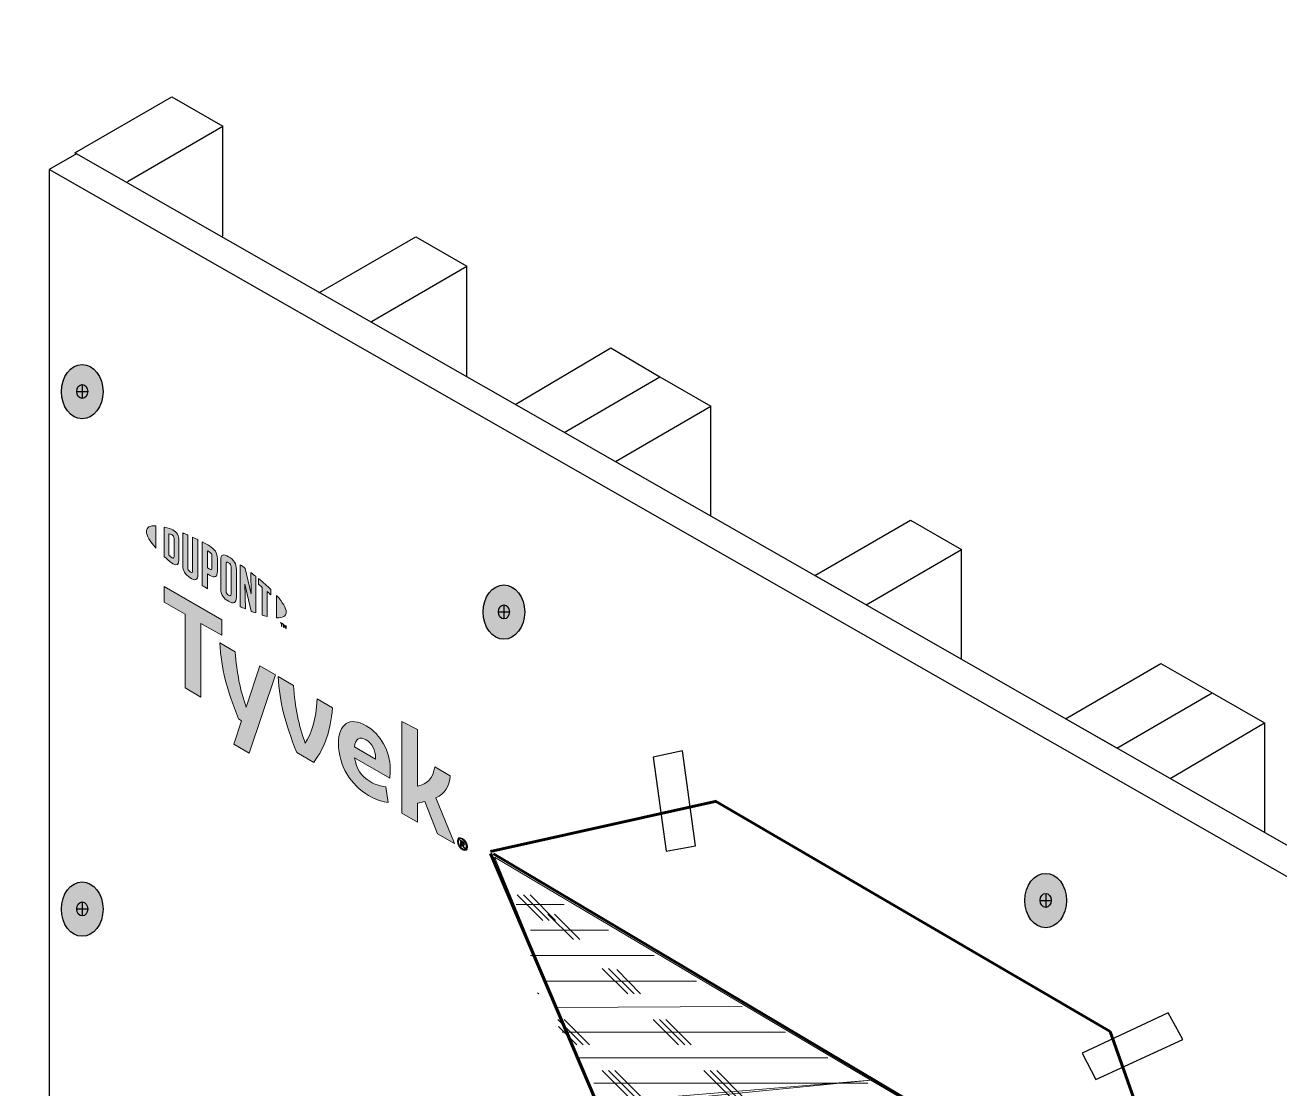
# Model space of a CAD drawing. Header units: inches. Extents: x -20.7 to 76.3, y -55.2 to 19.1.
# Drawn here: x 2.543 to 5.611, y 9.582 to 12.182 of the extents above; entities that cross this region are included whole.
import ezdxf

# ---------------------------------------------------------------- set-up
doc = ezdxf.new("R2010")
doc.units = ezdxf.units.IN
doc.header["$MEASUREMENT"] = 0
for name, color, linetype, lineweight in [('.ATI-HATCH', 7, 'Continuous', 0), ('G-ANNO-TTLB', 7, 'Continuous', 0), ('LOGOS', 7, 'Continuous', 0), ('TYVEK', 7, 'Continuous', 0)]:
    doc.layers.add(name, color=color, linetype=linetype, lineweight=lineweight)

# ---------------------------------------------------------------- blocks, each defined once
blk = doc.blocks.new('Block_605')
at = {"layer": 'LOGOS', "true_color": 0x848484, "transparency": 33554687}
h = blk.add_hatch(color=252, dxfattribs=at)
h.dxf.hatch_style = 2
edge = h.paths.add_edge_path()
edge.add_spline(control_points=[(2.8396, 10.9442), (2.8396, 10.9342), (2.8481, 10.9199), (2.8629, 10.9033), (2.8629, 10.9033), (2.8629, 10.958), (2.8629, 10.958), (2.8481, 10.9586), (2.8396, 10.9541), (2.8396, 10.9442)], knot_values=[0, 0, 0, 0, 1, 1, 1, 2, 2, 2, 3, 3, 3, 3], degree=3, periodic=0)
h = blk.add_hatch(color=252, dxfattribs=at)
h.dxf.hatch_style = 2
edge = h.paths.add_edge_path()
edge.add_spline(control_points=[(2.9074, 10.8827), (2.9074, 10.8785), (2.9052, 10.8783), (2.9026, 10.8799), (2.9005, 10.881), (2.8974, 10.8837), (2.8948, 10.886), (2.8948, 10.886), (2.8948, 10.9384), (2.8948, 10.9384), (2.8974, 10.9377), (2.9005, 10.9367), (2.9026, 10.9355), (2.9052, 10.934), (2.9074, 10.9313), (2.9074, 10.9271), (2.9074, 10.9271), (2.9074, 10.8827), (2.9074, 10.8827)], knot_values=[0, 0, 0, 0, 1, 1, 1, 2, 2, 2, 3, 3, 3, 4, 4, 4, 5, 5, 5, 6, 6, 6, 6], degree=3, periodic=0)
edge = h.paths.add_edge_path()
edge.add_spline(control_points=[(2.9043, 10.9482), (2.9002, 10.9506), (2.8942, 10.9526), (2.8834, 10.955), (2.8834, 10.955), (2.8834, 10.8825), (2.8834, 10.8825), (2.8929, 10.8737), (2.9002, 10.8676), (2.9043, 10.8652), (2.9138, 10.8597), (2.9192, 10.8633), (2.9192, 10.874), (2.9192, 10.874), (2.9192, 10.9222), (2.9192, 10.9222), (2.9192, 10.9329), (2.9138, 10.9427), (2.9043, 10.9482)], knot_values=[0, 0, 0, 0, 1, 1, 1, 2, 2, 2, 3, 3, 3, 4, 4, 4, 5, 5, 5, 6, 6, 6, 6], degree=3, periodic=0)
h = blk.add_hatch(color=252, dxfattribs=at)
h.dxf.hatch_style = 2
edge = h.paths.add_edge_path()
edge.add_spline(control_points=[(2.9525, 10.8482), (2.9525, 10.844), (2.9512, 10.842), (2.9466, 10.8453), (2.9421, 10.8485), (2.9409, 10.8514), (2.9409, 10.8564), (2.9409, 10.8564), (2.9409, 10.9353), (2.9409, 10.9353), (2.9379, 10.9367), (2.9313, 10.9395), (2.9284, 10.9407), (2.9284, 10.9407), (2.9284, 10.8608), (2.9284, 10.8608), (2.9284, 10.848), (2.9338, 10.8399), (2.9466, 10.8309), (2.9583, 10.8226), (2.9655, 10.8252), (2.9655, 10.8394), (2.9655, 10.8394), (2.9655, 10.9238), (2.9655, 10.9238), (2.963, 10.925), (2.955, 10.9289), (2.9525, 10.9301), (2.9525, 10.9301), (2.9525, 10.8482), (2.9525, 10.8482)], knot_values=[0, 0, 0, 0, 1, 1, 1, 2, 2, 2, 3, 3, 3, 4, 4, 4, 5, 5, 5, 6, 6, 6, 7, 7, 7, 8, 8, 8, 9, 9, 9, 10, 10, 10, 10], degree=3, periodic=0)
h = blk.add_hatch(color=252, dxfattribs=at)
h.dxf.hatch_style = 2
edge = h.paths.add_edge_path()
edge.add_spline(control_points=[(2.9999, 10.8554), (2.9999, 10.8509), (2.9985, 10.8494), (2.9933, 10.8524), (2.9933, 10.8524), (2.9887, 10.855), (2.9887, 10.855), (2.9887, 10.855), (2.9887, 10.897), (2.9887, 10.897), (2.9907, 10.8959), (2.9918, 10.8953), (2.993, 10.8946), (2.9988, 10.8913), (2.9999, 10.8881), (2.9999, 10.8835), (2.9999, 10.8835), (2.9999, 10.8554), (2.9999, 10.8554)], knot_values=[0, 0, 0, 0, 1, 1, 1, 2, 2, 2, 3, 3, 3, 4, 4, 4, 5, 5, 5, 6, 6, 6, 6], degree=3, periodic=0)
edge = h.paths.add_edge_path()
edge.add_spline(control_points=[(2.9938, 10.909), (2.9915, 10.9103), (2.9833, 10.9148), (2.9757, 10.9186), (2.9757, 10.9186), (2.9757, 10.8123), (2.9757, 10.8123), (2.9782, 10.8107), (2.985, 10.8064), (2.9887, 10.8041), (2.9887, 10.8041), (2.9887, 10.8402), (2.9887, 10.8402), (2.9887, 10.8402), (2.9938, 10.8373), (2.9938, 10.8373), (3.0074, 10.8295), (3.0131, 10.8332), (3.0131, 10.8467), (3.0131, 10.8467), (3.0131, 10.878), (3.0131, 10.878), (3.0131, 10.8913), (3.0067, 10.9015), (2.9938, 10.909)], knot_values=[0, 0, 0, 0, 1, 1, 1, 2, 2, 2, 3, 3, 3, 4, 4, 4, 5, 5, 5, 6, 6, 6, 7, 7, 7, 8, 8, 8, 8], degree=3, periodic=0)
h = blk.add_hatch(color=252, dxfattribs=at)
h.dxf.hatch_style = 2
edge = h.paths.add_edge_path()
edge.add_spline(control_points=[(3.0465, 10.7914), (3.0465, 10.7872), (3.0453, 10.7858), (3.0406, 10.7883), (3.0359, 10.7909), (3.0346, 10.7939), (3.0346, 10.7983), (3.0346, 10.7983), (3.0346, 10.8646), (3.0346, 10.8646), (3.0346, 10.8689), (3.0359, 10.8706), (3.0406, 10.8677), (3.0453, 10.8649), (3.0465, 10.8619), (3.0465, 10.8577), (3.0465, 10.8577), (3.0465, 10.7914), (3.0465, 10.7914)], knot_values=[0, 0, 0, 0, 1, 1, 1, 2, 2, 2, 3, 3, 3, 4, 4, 4, 5, 5, 5, 6, 6, 6, 6], degree=3, periodic=0)
edge = h.paths.add_edge_path()
edge.add_spline(control_points=[(3.0406, 10.8825), (3.0286, 10.8902), (3.0214, 10.8882), (3.0214, 10.8742), (3.0214, 10.8742), (3.0214, 10.8047), (3.0214, 10.8047), (3.0214, 10.7899), (3.0279, 10.7801), (3.0406, 10.7734), (3.0531, 10.7668), (3.0596, 10.7685), (3.0596, 10.7842), (3.0596, 10.7842), (3.0596, 10.8505), (3.0596, 10.8505), (3.0596, 10.8655), (3.0538, 10.8743), (3.0406, 10.8825)], knot_values=[0, 0, 0, 0, 1, 1, 1, 2, 2, 2, 3, 3, 3, 4, 4, 4, 5, 5, 5, 6, 6, 6, 6], degree=3, periodic=0)
h = blk.add_hatch(color=252, dxfattribs=at)
h.dxf.hatch_style = 2
edge = h.paths.add_edge_path()
edge.add_spline(control_points=[(3.0958, 10.7915), (3.0958, 10.7915), (3.0813, 10.8539), (3.0813, 10.8539), (3.0774, 10.8567), (3.0727, 10.8601), (3.069, 10.8626), (3.069, 10.8626), (3.069, 10.7606), (3.069, 10.7606), (3.0716, 10.7594), (3.0781, 10.7564), (3.0815, 10.755), (3.0815, 10.755), (3.0805, 10.8157), (3.0805, 10.8157), (3.0805, 10.8157), (3.0958, 10.7491), (3.0958, 10.7491), (3.0991, 10.7478), (3.1038, 10.746), (3.1069, 10.7449), (3.1069, 10.7449), (3.1069, 10.8345), (3.1069, 10.8345), (3.1037, 10.8371), (3.0978, 10.8417), (3.0949, 10.8439), (3.0949, 10.8439), (3.0958, 10.7915), (3.0958, 10.7915)], knot_values=[0, 0, 0, 0, 1, 1, 1, 2, 2, 2, 3, 3, 3, 4, 4, 4, 5, 5, 5, 6, 6, 6, 7, 7, 7, 8, 8, 8, 9, 9, 9, 10, 10, 10, 10], degree=3, periodic=0)
h = blk.add_hatch(color=252, dxfattribs=at)
h.dxf.hatch_style = 2
edge = h.paths.add_edge_path()
edge.add_spline(control_points=[(3.1134, 10.8151), (3.1166, 10.8126), (3.1198, 10.81), (3.1229, 10.8075), (3.1229, 10.8075), (3.1229, 10.7396), (3.1229, 10.7396), (3.1257, 10.7388), (3.131, 10.7373), (3.1345, 10.7365), (3.1345, 10.7365), (3.1345, 10.7975), (3.1345, 10.7975), (3.1379, 10.7946), (3.1411, 10.7917), (3.144, 10.7891), (3.144, 10.7891), (3.144, 10.8022), (3.144, 10.8022), (3.1348, 10.8112), (3.1249, 10.8199), (3.1134, 10.8293), (3.1134, 10.8293), (3.1134, 10.8151), (3.1134, 10.8151)], knot_values=[0, 0, 0, 0, 1, 1, 1, 2, 2, 2, 3, 3, 3, 4, 4, 4, 5, 5, 5, 6, 6, 6, 7, 7, 7, 8, 8, 8, 8], degree=3, periodic=0)
h = blk.add_hatch(color=252, dxfattribs=at)
h.dxf.hatch_style = 2
edge = h.paths.add_edge_path()
edge.add_spline(control_points=[(3.1814, 10.7469), (3.1814, 10.7368), (3.1728, 10.7324), (3.158, 10.7329), (3.158, 10.7329), (3.158, 10.7876), (3.158, 10.7876), (3.1728, 10.7711), (3.1814, 10.7568), (3.1814, 10.7469)], knot_values=[0, 0, 0, 0, 1, 1, 1, 2, 2, 2, 3, 3, 3, 3], degree=3, periodic=0)
h = blk.add_hatch(color=252, dxfattribs=at)
h.dxf.hatch_style = 2
edge = h.paths.add_edge_path()
edge.add_spline(control_points=[(3.1744, 10.7179), (3.1744, 10.7179), (3.1758, 10.7171), (3.1758, 10.7171), (3.1758, 10.7171), (3.1779, 10.7122), (3.1779, 10.7122), (3.1779, 10.7122), (3.18, 10.7147), (3.18, 10.7147), (3.18, 10.7147), (3.1814, 10.7139), (3.1814, 10.7139), (3.1814, 10.7139), (3.1814, 10.706), (3.1814, 10.706), (3.1814, 10.706), (3.1801, 10.7068), (3.1801, 10.7068), (3.1801, 10.7068), (3.1801, 10.7124), (3.1801, 10.7124), (3.1801, 10.7124), (3.178, 10.7098), (3.178, 10.7098), (3.178, 10.7098), (3.1778, 10.7099), (3.1778, 10.7099), (3.1778, 10.7099), (3.1757, 10.7149), (3.1757, 10.7149), (3.1757, 10.7149), (3.1757, 10.7093), (3.1757, 10.7093), (3.1757, 10.7093), (3.1744, 10.71), (3.1744, 10.71), (3.1744, 10.71), (3.1744, 10.7179), (3.1744, 10.7179)], knot_values=[0, 0, 0, 0, 1, 1, 1, 2, 2, 2, 3, 3, 3, 4, 4, 4, 5, 5, 5, 6, 6, 6, 7, 7, 7, 8, 8, 8, 9, 9, 9, 10, 10, 10, 11, 11, 11, 12, 12, 12, 13, 13, 13, 13], degree=3, periodic=0)
edge = h.paths.add_edge_path()
edge.add_spline(control_points=[(3.1695, 10.7194), (3.1695, 10.7194), (3.1674, 10.7206), (3.1674, 10.7206), (3.1674, 10.7206), (3.1674, 10.722), (3.1674, 10.722), (3.1674, 10.722), (3.1729, 10.7188), (3.1729, 10.7188), (3.1729, 10.7188), (3.1729, 10.7174), (3.1729, 10.7174), (3.1729, 10.7174), (3.1708, 10.7186), (3.1708, 10.7186), (3.1708, 10.7186), (3.1708, 10.7121), (3.1708, 10.7121), (3.1708, 10.7121), (3.1695, 10.7129), (3.1695, 10.7129), (3.1695, 10.7129), (3.1695, 10.7194), (3.1695, 10.7194)], knot_values=[0, 0, 0, 0, 1, 1, 1, 2, 2, 2, 3, 3, 3, 4, 4, 4, 5, 5, 5, 6, 6, 6, 7, 7, 7, 8, 8, 8, 8], degree=3, periodic=0)
at = {"layer": 'LOGOS'}
for points, knots in [([(2.8396, 10.9442), (2.8396, 10.9342), (2.8481, 10.9199), (2.8629, 10.9033), (2.8629, 10.9033), (2.8629, 10.958), (2.8629, 10.958), (2.8481, 10.9586), (2.8396, 10.9541), (2.8396, 10.9442)], [0, 0, 0, 0, 1, 1, 1, 2, 2, 2, 3, 3, 3, 3]), ([(2.9043, 10.9482), (2.9002, 10.9506), (2.8942, 10.9526), (2.8834, 10.955), (2.8834, 10.955), (2.8834, 10.8825), (2.8834, 10.8825), (2.8929, 10.8737), (2.9002, 10.8676), (2.9043, 10.8652), (2.9138, 10.8597), (2.9192, 10.8633), (2.9192, 10.874), (2.9192, 10.874), (2.9192, 10.9222), (2.9192, 10.9222), (2.9192, 10.9329), (2.9138, 10.9427), (2.9043, 10.9482)], [0, 0, 0, 0, 1, 1, 1, 2, 2, 2, 3, 3, 3, 4, 4, 4, 5, 5, 5, 6, 6, 6, 6]), ([(2.9074, 10.8827), (2.9074, 10.8785), (2.9052, 10.8783), (2.9026, 10.8799), (2.9005, 10.881), (2.8974, 10.8837), (2.8948, 10.886), (2.8948, 10.886), (2.8948, 10.9384), (2.8948, 10.9384), (2.8974, 10.9377), (2.9005, 10.9367), (2.9026, 10.9355), (2.9052, 10.934), (2.9074, 10.9313), (2.9074, 10.9271), (2.9074, 10.9271), (2.9074, 10.8827), (2.9074, 10.8827)], [0, 0, 0, 0, 1, 1, 1, 2, 2, 2, 3, 3, 3, 4, 4, 4, 5, 5, 5, 6, 6, 6, 6]), ([(2.9525, 10.8482), (2.9525, 10.844), (2.9512, 10.842), (2.9466, 10.8453), (2.9421, 10.8485), (2.9409, 10.8514), (2.9409, 10.8564), (2.9409, 10.8564), (2.9409, 10.9353), (2.9409, 10.9353), (2.9379, 10.9367), (2.9313, 10.9395), (2.9284, 10.9407), (2.9284, 10.9407), (2.9284, 10.8608), (2.9284, 10.8608), (2.9284, 10.848), (2.9338, 10.8399), (2.9466, 10.8309), (2.9583, 10.8226), (2.9655, 10.8252), (2.9655, 10.8394), (2.9655, 10.8394), (2.9655, 10.9238), (2.9655, 10.9238), (2.963, 10.925), (2.955, 10.9289), (2.9525, 10.9301), (2.9525, 10.9301), (2.9525, 10.8482), (2.9525, 10.8482)], [0, 0, 0, 0, 1, 1, 1, 2, 2, 2, 3, 3, 3, 4, 4, 4, 5, 5, 5, 6, 6, 6, 7, 7, 7, 8, 8, 8, 9, 9, 9, 10, 10, 10, 10]), ([(2.9938, 10.909), (2.9915, 10.9103), (2.9833, 10.9148), (2.9757, 10.9186), (2.9757, 10.9186), (2.9757, 10.8123), (2.9757, 10.8123), (2.9782, 10.8107), (2.985, 10.8064), (2.9887, 10.8041), (2.9887, 10.8041), (2.9887, 10.8402), (2.9887, 10.8402), (2.9887, 10.8402), (2.9938, 10.8373), (2.9938, 10.8373), (3.0074, 10.8295), (3.0131, 10.8332), (3.0131, 10.8467), (3.0131, 10.8467), (3.0131, 10.878), (3.0131, 10.878), (3.0131, 10.8913), (3.0067, 10.9015), (2.9938, 10.909)], [0, 0, 0, 0, 1, 1, 1, 2, 2, 2, 3, 3, 3, 4, 4, 4, 5, 5, 5, 6, 6, 6, 7, 7, 7, 8, 8, 8, 8]), ([(2.9999, 10.8554), (2.9999, 10.8509), (2.9985, 10.8494), (2.9933, 10.8524), (2.9933, 10.8524), (2.9887, 10.855), (2.9887, 10.855), (2.9887, 10.855), (2.9887, 10.897), (2.9887, 10.897), (2.9907, 10.8959), (2.9918, 10.8953), (2.993, 10.8946), (2.9988, 10.8913), (2.9999, 10.8881), (2.9999, 10.8835), (2.9999, 10.8835), (2.9999, 10.8554), (2.9999, 10.8554)], [0, 0, 0, 0, 1, 1, 1, 2, 2, 2, 3, 3, 3, 4, 4, 4, 5, 5, 5, 6, 6, 6, 6]), ([(3.0406, 10.8825), (3.0286, 10.8902), (3.0214, 10.8882), (3.0214, 10.8742), (3.0214, 10.8742), (3.0214, 10.8047), (3.0214, 10.8047), (3.0214, 10.7899), (3.0279, 10.7801), (3.0406, 10.7734), (3.0531, 10.7668), (3.0596, 10.7685), (3.0596, 10.7842), (3.0596, 10.7842), (3.0596, 10.8505), (3.0596, 10.8505), (3.0596, 10.8655), (3.0538, 10.8743), (3.0406, 10.8825)], [0, 0, 0, 0, 1, 1, 1, 2, 2, 2, 3, 3, 3, 4, 4, 4, 5, 5, 5, 6, 6, 6, 6]), ([(3.0465, 10.7914), (3.0465, 10.7872), (3.0453, 10.7858), (3.0406, 10.7883), (3.0359, 10.7909), (3.0346, 10.7939), (3.0346, 10.7983), (3.0346, 10.7983), (3.0346, 10.8646), (3.0346, 10.8646), (3.0346, 10.8689), (3.0359, 10.8706), (3.0406, 10.8677), (3.0453, 10.8649), (3.0465, 10.8619), (3.0465, 10.8577), (3.0465, 10.8577), (3.0465, 10.7914), (3.0465, 10.7914)], [0, 0, 0, 0, 1, 1, 1, 2, 2, 2, 3, 3, 3, 4, 4, 4, 5, 5, 5, 6, 6, 6, 6]), ([(3.0958, 10.7915), (3.0958, 10.7915), (3.0813, 10.8539), (3.0813, 10.8539), (3.0774, 10.8567), (3.0727, 10.8601), (3.069, 10.8626), (3.069, 10.8626), (3.069, 10.7606), (3.069, 10.7606), (3.0716, 10.7594), (3.0781, 10.7564), (3.0815, 10.755), (3.0815, 10.755), (3.0805, 10.8157), (3.0805, 10.8157), (3.0805, 10.8157), (3.0958, 10.7491), (3.0958, 10.7491), (3.0991, 10.7478), (3.1038, 10.746), (3.1069, 10.7449), (3.1069, 10.7449), (3.1069, 10.8345), (3.1069, 10.8345), (3.1037, 10.8371), (3.0978, 10.8417), (3.0949, 10.8439), (3.0949, 10.8439), (3.0958, 10.7915), (3.0958, 10.7915)], [0, 0, 0, 0, 1, 1, 1, 2, 2, 2, 3, 3, 3, 4, 4, 4, 5, 5, 5, 6, 6, 6, 7, 7, 7, 8, 8, 8, 9, 9, 9, 10, 10, 10, 10]), ([(3.1134, 10.8151), (3.1166, 10.8126), (3.1198, 10.81), (3.1229, 10.8075), (3.1229, 10.8075), (3.1229, 10.7396), (3.1229, 10.7396), (3.1257, 10.7388), (3.131, 10.7373), (3.1345, 10.7365), (3.1345, 10.7365), (3.1345, 10.7975), (3.1345, 10.7975), (3.1379, 10.7946), (3.1411, 10.7917), (3.144, 10.7891), (3.144, 10.7891), (3.144, 10.8022), (3.144, 10.8022), (3.1348, 10.8112), (3.1249, 10.8199), (3.1134, 10.8293), (3.1134, 10.8293), (3.1134, 10.8151), (3.1134, 10.8151)], [0, 0, 0, 0, 1, 1, 1, 2, 2, 2, 3, 3, 3, 4, 4, 4, 5, 5, 5, 6, 6, 6, 7, 7, 7, 8, 8, 8, 8]), ([(3.1814, 10.7469), (3.1814, 10.7368), (3.1728, 10.7324), (3.158, 10.7329), (3.158, 10.7329), (3.158, 10.7876), (3.158, 10.7876), (3.1728, 10.7711), (3.1814, 10.7568), (3.1814, 10.7469)], [0, 0, 0, 0, 1, 1, 1, 2, 2, 2, 3, 3, 3, 3]), ([(3.1695, 10.7194), (3.1695, 10.7194), (3.1674, 10.7206), (3.1674, 10.7206), (3.1674, 10.7206), (3.1674, 10.722), (3.1674, 10.722), (3.1674, 10.722), (3.1729, 10.7188), (3.1729, 10.7188), (3.1729, 10.7188), (3.1729, 10.7174), (3.1729, 10.7174), (3.1729, 10.7174), (3.1708, 10.7186), (3.1708, 10.7186), (3.1708, 10.7186), (3.1708, 10.7121), (3.1708, 10.7121), (3.1708, 10.7121), (3.1695, 10.7129), (3.1695, 10.7129), (3.1695, 10.7129), (3.1695, 10.7194), (3.1695, 10.7194)], [0, 0, 0, 0, 1, 1, 1, 2, 2, 2, 3, 3, 3, 4, 4, 4, 5, 5, 5, 6, 6, 6, 7, 7, 7, 8, 8, 8, 8]), ([(3.1744, 10.7179), (3.1744, 10.7179), (3.1758, 10.7171), (3.1758, 10.7171), (3.1758, 10.7171), (3.1779, 10.7122), (3.1779, 10.7122), (3.1779, 10.7122), (3.18, 10.7147), (3.18, 10.7147), (3.18, 10.7147), (3.1814, 10.7139), (3.1814, 10.7139), (3.1814, 10.7139), (3.1814, 10.706), (3.1814, 10.706), (3.1814, 10.706), (3.1801, 10.7068), (3.1801, 10.7068), (3.1801, 10.7068), (3.1801, 10.7124), (3.1801, 10.7124), (3.1801, 10.7124), (3.178, 10.7098), (3.178, 10.7098), (3.178, 10.7098), (3.1778, 10.7099), (3.1778, 10.7099), (3.1778, 10.7099), (3.1757, 10.7149), (3.1757, 10.7149), (3.1757, 10.7149), (3.1757, 10.7093), (3.1757, 10.7093), (3.1757, 10.7093), (3.1744, 10.71), (3.1744, 10.71), (3.1744, 10.71), (3.1744, 10.7179), (3.1744, 10.7179)], [0, 0, 0, 0, 1, 1, 1, 2, 2, 2, 3, 3, 3, 4, 4, 4, 5, 5, 5, 6, 6, 6, 7, 7, 7, 8, 8, 8, 9, 9, 9, 10, 10, 10, 11, 11, 11, 12, 12, 12, 13, 13, 13, 13])]:
    blk.add_open_spline(points, degree=3, knots=knots, dxfattribs=at)
blk = doc.blocks.new('Block_609')
at = {"layer": 'LOGOS', "true_color": 0x848484, "transparency": 33554687}
h = blk.add_hatch(color=252, dxfattribs=at)
h.dxf.hatch_style = 2
h.paths.add_polyline_path([(3.0237, 10.7284), (2.8834, 10.8094), (2.8834, 10.7713), (2.9341, 10.7421), (2.9341, 10.5616), (2.973, 10.5391), (2.973, 10.7196), (3.0237, 10.6903)])
h = blk.add_hatch(color=252, dxfattribs=at)
h.dxf.hatch_style = 2
edge = h.paths.add_edge_path()
edge.add_spline(control_points=[(3.2569, 10.5348), (3.2545, 10.4828), (3.2441, 10.4526), (3.228, 10.4265), (3.2125, 10.4708), (3.2024, 10.5128), (3.1994, 10.568), (3.1994, 10.568), (3.1616, 10.5898), (3.1616, 10.5898), (3.1656, 10.5247), (3.1779, 10.4773), (3.2073, 10.4038), (3.2073, 10.4038), (3.249, 10.3798), (3.249, 10.3798), (3.2773, 10.4199), (3.289, 10.4535), (3.2945, 10.5131), (3.2945, 10.5131), (3.2569, 10.5348), (3.2569, 10.5348)], knot_values=[0, 0, 0, 0, 1, 1, 1, 2, 2, 2, 3, 3, 3, 4, 4, 4, 5, 5, 5, 6, 6, 6, 7, 7, 7, 7], degree=3, periodic=0)
h = blk.add_hatch(color=252, dxfattribs=at)
h.dxf.hatch_style = 2
edge = h.paths.add_edge_path()
edge.add_spline(control_points=[(3.3481, 10.4175), (3.3481, 10.4175), (3.3999, 10.3876), (3.3999, 10.3876), (3.3999, 10.3876), (3.3999, 10.3913), (3.3999, 10.3913), (3.3999, 10.4088), (3.3917, 10.4263), (3.3768, 10.435), (3.361, 10.4441), (3.3506, 10.4373), (3.3481, 10.4175)], knot_values=[0, 0, 0, 0, 1, 1, 1, 2, 2, 2, 3, 3, 3, 4, 4, 4, 4], degree=3, periodic=0)
edge = h.paths.add_edge_path()
edge.add_spline(control_points=[(3.4307, 10.2817), (3.4187, 10.2824), (3.401, 10.2883), (3.383, 10.2987), (3.3392, 10.324), (3.3092, 10.3731), (3.3092, 10.425), (3.3092, 10.4746), (3.3367, 10.4925), (3.3768, 10.4693), (3.4124, 10.4487), (3.4359, 10.4062), (3.4359, 10.3643), (3.4359, 10.355), (3.4353, 10.3471), (3.4348, 10.3412), (3.4348, 10.3412), (3.3487, 10.3909), (3.3487, 10.3909), (3.3522, 10.3639), (3.365, 10.3453), (3.3868, 10.3327), (3.4002, 10.325), (3.413, 10.321), (3.4247, 10.3199), (3.4247, 10.3199), (3.4307, 10.2817), (3.4307, 10.2817)], knot_values=[0, 0, 0, 0, 1, 1, 1, 2, 2, 2, 3, 3, 3, 4, 4, 4, 5, 5, 5, 6, 6, 6, 7, 7, 7, 8, 8, 8, 9, 9, 9, 9], degree=3, periodic=0)
h = blk.add_hatch(color=252, dxfattribs=at)
h.dxf.hatch_style = 2
edge = h.paths.add_edge_path()
edge.add_spline(control_points=[(3.5473, 10.2928), (3.5473, 10.2928), (3.5925, 10.1815), (3.5925, 10.1815), (3.5925, 10.1815), (3.5516, 10.205), (3.5516, 10.205), (3.5516, 10.205), (3.5203, 10.284), (3.5203, 10.284), (3.5146, 10.2826), (3.5086, 10.2814), (3.5021, 10.2805), (3.5021, 10.2805), (3.5021, 10.2337), (3.5021, 10.2337), (3.5021, 10.2337), (3.4645, 10.2554), (3.4645, 10.2554), (3.4645, 10.2554), (3.4645, 10.4793), (3.4645, 10.4793), (3.4645, 10.4793), (3.5021, 10.4598), (3.5021, 10.4598), (3.5021, 10.4598), (3.5021, 10.322), (3.5021, 10.322), (3.5277, 10.3263), (3.5402, 10.3409), (3.5446, 10.3687), (3.5446, 10.3687), (3.5819, 10.3472), (3.5819, 10.3472), (3.5811, 10.3208), (3.5691, 10.3037), (3.5473, 10.2928)], knot_values=[0, 0, 0, 0, 1, 1, 1, 2, 2, 2, 3, 3, 3, 4, 4, 4, 5, 5, 5, 6, 6, 6, 7, 7, 7, 8, 8, 8, 9, 9, 9, 10, 10, 10, 11, 11, 11, 12, 12, 12, 12], degree=3, periodic=0)
at = {"layer": 'LOGOS'}
blk.add_lwpolyline([(3.0237, 10.7284), (2.8834, 10.8094), (2.8834, 10.7713), (2.9341, 10.7421), (2.9341, 10.5616), (2.973, 10.5391), (2.973, 10.7196), (3.0237, 10.6903)], close=True, dxfattribs=at)
for points, knots in [([(3.2569, 10.5348), (3.2545, 10.4828), (3.2441, 10.4526), (3.228, 10.4265), (3.2125, 10.4708), (3.2024, 10.5128), (3.1994, 10.568), (3.1994, 10.568), (3.1616, 10.5898), (3.1616, 10.5898), (3.1656, 10.5247), (3.1779, 10.4773), (3.2073, 10.4038), (3.2073, 10.4038), (3.249, 10.3798), (3.249, 10.3798), (3.2773, 10.4199), (3.289, 10.4535), (3.2945, 10.5131), (3.2945, 10.5131), (3.2569, 10.5348), (3.2569, 10.5348)], [0, 0, 0, 0, 1, 1, 1, 2, 2, 2, 3, 3, 3, 4, 4, 4, 5, 5, 5, 6, 6, 6, 7, 7, 7, 7]), ([(3.4307, 10.2817), (3.4187, 10.2824), (3.401, 10.2883), (3.383, 10.2987), (3.3392, 10.324), (3.3092, 10.3731), (3.3092, 10.425), (3.3092, 10.4746), (3.3367, 10.4925), (3.3768, 10.4693), (3.4124, 10.4487), (3.4359, 10.4062), (3.4359, 10.3643), (3.4359, 10.355), (3.4353, 10.3471), (3.4348, 10.3412), (3.4348, 10.3412), (3.3487, 10.3909), (3.3487, 10.3909), (3.3522, 10.3639), (3.365, 10.3453), (3.3868, 10.3327), (3.4002, 10.325), (3.413, 10.321), (3.4247, 10.3199), (3.4247, 10.3199), (3.4307, 10.2817), (3.4307, 10.2817)], [0, 0, 0, 0, 1, 1, 1, 2, 2, 2, 3, 3, 3, 4, 4, 4, 5, 5, 5, 6, 6, 6, 7, 7, 7, 8, 8, 8, 9, 9, 9, 9]), ([(3.5473, 10.2928), (3.5473, 10.2928), (3.5925, 10.1815), (3.5925, 10.1815), (3.5925, 10.1815), (3.5516, 10.205), (3.5516, 10.205), (3.5516, 10.205), (3.5203, 10.284), (3.5203, 10.284), (3.5146, 10.2826), (3.5086, 10.2814), (3.5021, 10.2805), (3.5021, 10.2805), (3.5021, 10.2337), (3.5021, 10.2337), (3.5021, 10.2337), (3.4645, 10.2554), (3.4645, 10.2554), (3.4645, 10.2554), (3.4645, 10.4793), (3.4645, 10.4793), (3.4645, 10.4793), (3.5021, 10.4598), (3.5021, 10.4598), (3.5021, 10.4598), (3.5021, 10.322), (3.5021, 10.322), (3.5277, 10.3263), (3.5402, 10.3409), (3.5446, 10.3687), (3.5446, 10.3687), (3.5819, 10.3472), (3.5819, 10.3472), (3.5811, 10.3208), (3.5691, 10.3037), (3.5473, 10.2928)], [0, 0, 0, 0, 1, 1, 1, 2, 2, 2, 3, 3, 3, 4, 4, 4, 5, 5, 5, 6, 6, 6, 7, 7, 7, 8, 8, 8, 9, 9, 9, 10, 10, 10, 11, 11, 11, 12, 12, 12, 12]), ([(3.3481, 10.4175), (3.3481, 10.4175), (3.3999, 10.3876), (3.3999, 10.3876), (3.3999, 10.3876), (3.3999, 10.3913), (3.3999, 10.3913), (3.3999, 10.4088), (3.3917, 10.4263), (3.3768, 10.435), (3.361, 10.4441), (3.3506, 10.4373), (3.3481, 10.4175)], [0, 0, 0, 0, 1, 1, 1, 2, 2, 2, 3, 3, 3, 4, 4, 4, 4])]:
    blk.add_open_spline(points, degree=3, knots=knots, dxfattribs=at)
blk = doc.blocks.new('Block_608')
at = {"layer": 'LOGOS', "true_color": 0x848484, "transparency": 33554687}
h = blk.add_hatch(color=252, dxfattribs=at)
h.dxf.hatch_style = 2
edge = h.paths.add_edge_path()
edge.add_spline(control_points=[(3.1173, 10.6154), (3.1173, 10.6154), (3.0836, 10.5148), (3.0836, 10.5148), (3.0692, 10.5568), (3.0599, 10.5976), (3.057, 10.6502), (3.057, 10.6502), (3.0191, 10.6721), (3.0191, 10.6721), (3.0232, 10.6069), (3.0355, 10.5596), (3.0649, 10.4861), (3.0649, 10.4861), (3.0725, 10.4817), (3.0725, 10.4817), (3.0725, 10.4817), (3.0532, 10.4242), (3.0532, 10.4242), (3.0532, 10.4242), (3.0908, 10.4025), (3.0908, 10.4025), (3.0908, 10.4025), (3.1549, 10.5937), (3.1549, 10.5937), (3.1549, 10.5937), (3.1173, 10.6154), (3.1173, 10.6154)], knot_values=[0, 0, 0, 0, 1, 1, 1, 2, 2, 2, 3, 3, 3, 4, 4, 4, 5, 5, 5, 6, 6, 6, 7, 7, 7, 8, 8, 8, 9, 9, 9, 9], degree=3, periodic=0)
at = {"layer": 'LOGOS'}
blk.add_open_spline([(3.1173, 10.6154), (3.1173, 10.6154), (3.0836, 10.5148), (3.0836, 10.5148), (3.0692, 10.5568), (3.0599, 10.5976), (3.057, 10.6502), (3.057, 10.6502), (3.0191, 10.6721), (3.0191, 10.6721), (3.0232, 10.6069), (3.0355, 10.5596), (3.0649, 10.4861), (3.0649, 10.4861), (3.0725, 10.4817), (3.0725, 10.4817), (3.0725, 10.4817), (3.0532, 10.4242), (3.0532, 10.4242), (3.0532, 10.4242), (3.0908, 10.4025), (3.0908, 10.4025), (3.0908, 10.4025), (3.1549, 10.5937), (3.1549, 10.5937), (3.1549, 10.5937), (3.1173, 10.6154), (3.1173, 10.6154)], degree=3, knots=[0, 0, 0, 0, 1, 1, 1, 2, 2, 2, 3, 3, 3, 4, 4, 4, 5, 5, 5, 6, 6, 6, 7, 7, 7, 8, 8, 8, 9, 9, 9, 9], dxfattribs=at)
blk.add_blockref('Block_609', (0, 0), dxfattribs=at)
blk = doc.blocks.new('Block_610')
at = {"layer": 'LOGOS', "true_color": 0x848484, "transparency": 33554687}
h = blk.add_hatch(color=252, dxfattribs=at)
h.dxf.hatch_style = 2
edge = h.paths.add_edge_path()
edge.add_spline(control_points=[(3.6105, 10.1858), (3.6105, 10.1858), (3.6105, 10.1817), (3.6105, 10.1817), (3.6105, 10.1817), (3.6121, 10.1808), (3.6121, 10.1808), (3.6136, 10.1799), (3.6144, 10.1799), (3.6144, 10.1815), (3.6144, 10.183), (3.6136, 10.184), (3.6121, 10.1849), (3.6121, 10.1849), (3.6105, 10.1858), (3.6105, 10.1858)], knot_values=[0, 0, 0, 0, 1, 1, 1, 2, 2, 2, 3, 3, 3, 4, 4, 4, 5, 5, 5, 5], degree=3, periodic=0)
edge = h.paths.add_edge_path()
edge.add_spline(control_points=[(3.6079, 10.1899), (3.6079, 10.1899), (3.6121, 10.1875), (3.6121, 10.1875), (3.6154, 10.1856), (3.617, 10.1829), (3.617, 10.18), (3.617, 10.178), (3.6162, 10.177), (3.6146, 10.1772), (3.6154, 10.175), (3.6165, 10.1726), (3.6178, 10.17), (3.6178, 10.17), (3.6147, 10.1718), (3.6147, 10.1718), (3.6135, 10.1742), (3.6127, 10.1762), (3.6119, 10.1783), (3.6119, 10.1783), (3.6105, 10.1791), (3.6105, 10.1791), (3.6105, 10.1791), (3.6105, 10.1742), (3.6105, 10.1742), (3.6105, 10.1742), (3.6079, 10.1758), (3.6079, 10.1758), (3.6079, 10.1758), (3.6079, 10.1899), (3.6079, 10.1899)], knot_values=[0, 0, 0, 0, 1, 1, 1, 2, 2, 2, 3, 3, 3, 4, 4, 4, 5, 5, 5, 6, 6, 6, 7, 7, 7, 8, 8, 8, 9, 9, 9, 10, 10, 10, 10], degree=3, periodic=0)
edge = h.paths.add_edge_path()
edge.add_spline(control_points=[(3.6123, 10.191), (3.6063, 10.1944), (3.6029, 10.1925), (3.6029, 10.1854), (3.6029, 10.1783), (3.6063, 10.1725), (3.6123, 10.1691), (3.6181, 10.1657), (3.6216, 10.1676), (3.6216, 10.1747), (3.6216, 10.1817), (3.6181, 10.1876), (3.6123, 10.191)], knot_values=[0, 0, 0, 0, 1, 1, 1, 2, 2, 2, 3, 3, 3, 4, 4, 4, 4], degree=3, periodic=0)
edge = h.paths.add_edge_path()
edge.add_spline(control_points=[(3.6123, 10.1938), (3.6196, 10.1896), (3.6244, 10.1815), (3.6244, 10.173), (3.6244, 10.1646), (3.6195, 10.1621), (3.6123, 10.1663), (3.6049, 10.1706), (3.6001, 10.1786), (3.6001, 10.187), (3.6001, 10.1955), (3.6049, 10.1981), (3.6123, 10.1938)], knot_values=[0, 0, 0, 0, 1, 1, 1, 2, 2, 2, 3, 3, 3, 4, 4, 4, 4], degree=3, periodic=0)
at = {"layer": 'LOGOS'}
for points, knots in [([(3.6123, 10.1938), (3.6196, 10.1896), (3.6244, 10.1815), (3.6244, 10.173), (3.6244, 10.1646), (3.6195, 10.1621), (3.6123, 10.1663), (3.6049, 10.1706), (3.6001, 10.1786), (3.6001, 10.187), (3.6001, 10.1955), (3.6049, 10.1981), (3.6123, 10.1938)], [0, 0, 0, 0, 1, 1, 1, 2, 2, 2, 3, 3, 3, 4, 4, 4, 4]), ([(3.6123, 10.191), (3.6063, 10.1944), (3.6029, 10.1925), (3.6029, 10.1854), (3.6029, 10.1783), (3.6063, 10.1725), (3.6123, 10.1691), (3.6181, 10.1657), (3.6216, 10.1676), (3.6216, 10.1747), (3.6216, 10.1817), (3.6181, 10.1876), (3.6123, 10.191)], [0, 0, 0, 0, 1, 1, 1, 2, 2, 2, 3, 3, 3, 4, 4, 4, 4]), ([(3.6079, 10.1899), (3.6079, 10.1899), (3.6121, 10.1875), (3.6121, 10.1875), (3.6154, 10.1856), (3.617, 10.1829), (3.617, 10.18), (3.617, 10.178), (3.6162, 10.177), (3.6146, 10.1772), (3.6154, 10.175), (3.6165, 10.1726), (3.6178, 10.17), (3.6178, 10.17), (3.6147, 10.1718), (3.6147, 10.1718), (3.6135, 10.1742), (3.6127, 10.1762), (3.6119, 10.1783), (3.6119, 10.1783), (3.6105, 10.1791), (3.6105, 10.1791), (3.6105, 10.1791), (3.6105, 10.1742), (3.6105, 10.1742), (3.6105, 10.1742), (3.6079, 10.1758), (3.6079, 10.1758), (3.6079, 10.1758), (3.6079, 10.1899), (3.6079, 10.1899)], [0, 0, 0, 0, 1, 1, 1, 2, 2, 2, 3, 3, 3, 4, 4, 4, 5, 5, 5, 6, 6, 6, 7, 7, 7, 8, 8, 8, 9, 9, 9, 10, 10, 10, 10]), ([(3.6105, 10.1858), (3.6105, 10.1858), (3.6105, 10.1817), (3.6105, 10.1817), (3.6105, 10.1817), (3.6121, 10.1808), (3.6121, 10.1808), (3.6136, 10.1799), (3.6144, 10.1799), (3.6144, 10.1815), (3.6144, 10.183), (3.6136, 10.184), (3.6121, 10.1849), (3.6121, 10.1849), (3.6105, 10.1858), (3.6105, 10.1858)], [0, 0, 0, 0, 1, 1, 1, 2, 2, 2, 3, 3, 3, 4, 4, 4, 5, 5, 5, 5])]:
    blk.add_open_spline(points, degree=3, knots=knots, dxfattribs=at)
blk = doc.blocks.new('Block_607')
at = {"layer": 'LOGOS'}
for name in ['Block_608', 'Block_610']:
    blk.add_blockref(name, (0, 0), dxfattribs=at)
blk = doc.blocks.new('Block_606')
at = {"layer": 'LOGOS'}
blk.add_blockref('Block_607', (0, 0), dxfattribs=at)
blk = doc.blocks.new('Block_604')
at = {"layer": 'LOGOS'}
for name in ['Block_605', 'Block_606']:
    blk.add_blockref(name, (0, 0), dxfattribs=at)
blk = doc.blocks.new('Block_695')
at = {"layer": '.ATI-HATCH'}
for points, knots in [([(3.6903, 10.1479), (3.6903, 10.1479), (3.9442, 9.5331), (3.9442, 9.5331), (3.9442, 9.5331), (3.9631, 9.5495), (3.9631, 9.5495), (3.9631, 9.5495), (4.6112, 9.6032), (4.6112, 9.6032), (4.6112, 9.6032), (3.6903, 10.1479), (3.6903, 10.1479)], [0, 0, 0, 0, 1, 1, 1, 2, 2, 2, 3, 3, 3, 4, 4, 4, 4]), ([(5.0841, 8.8896), (5.0841, 8.8896), (4.9387, 8.9716), (4.9387, 8.9716), (4.9387, 8.9716), (4.8283, 9.034), (4.8283, 9.034), (4.8283, 9.034), (4.7177, 9.0964), (4.7177, 9.0964), (4.7177, 9.0964), (4.6073, 9.1587), (4.6073, 9.1587), (4.6073, 9.1587), (4.4965, 9.2212), (4.4965, 9.2212), (4.4965, 9.2212), (3.9493, 9.5301), (3.9493, 9.5301), (3.9493, 9.5301), (3.9493, 9.5379), (3.9493, 9.5379), (3.9493, 9.5379), (4.6112, 9.6033), (4.6112, 9.6033), (4.6112, 9.6033), (5.3998, 9.1416), (5.3998, 9.1416)], [0, 0, 0, 0, 1, 1, 1, 2, 2, 2, 3, 3, 3, 4, 4, 4, 5, 5, 5, 6, 6, 6, 7, 7, 7, 8, 8, 8, 9, 9, 9, 9])]:
    blk.add_open_spline(points, degree=3, knots=knots, dxfattribs=at)
at = {"layer": '.ATI-HATCH', "color": 8, "lineweight": 0, "true_color": 0x808080}
for points in [[(3.7433, 10.0324), (3.7433, 10.0324), (3.8611, 10.0324), (3.8611, 10.0324)], [(3.7785, 9.97), (3.7785, 9.97), (3.9698, 9.97), (3.9698, 9.97)], [(3.7785, 9.9076), (3.7785, 9.9076), (4.081, 9.9076), (4.081, 9.9076)], [(4.0164, 9.814), (4.0164, 9.814), (3.9543, 9.8764), (3.9543, 9.8764)], [(4.0319, 9.814), (4.0319, 9.814), (3.9698, 9.8764), (3.9698, 9.8764)], [(4.0475, 9.814), (4.0475, 9.814), (3.9894, 9.8735), (3.9894, 9.8735)], [(3.8153, 9.8452), (3.8153, 9.8452), (4.1847, 9.8452), (4.1847, 9.8452)], [(3.799, 9.814), (3.799, 9.814), (3.7961, 9.8169), (3.7961, 9.8169)], [(3.8412, 9.7806), (3.8412, 9.7806), (4.296, 9.7828), (4.296, 9.7828)], [(3.9077, 9.6892), (3.9077, 9.6892), (3.8456, 9.7516), (3.8456, 9.7516)], [(3.8922, 9.6892), (3.8922, 9.6892), (3.8473, 9.7342), (3.8473, 9.7342)], [(3.9232, 9.6892), (3.9232, 9.6892), (3.8611, 9.7516), (3.8611, 9.7516)], [(4.1407, 9.6892), (4.1407, 9.6892), (4.0785, 9.7516), (4.0785, 9.7516)], [(4.1562, 9.6892), (4.1562, 9.6892), (4.0941, 9.7516), (4.0941, 9.7516)], [(4.1717, 9.6892), (4.1717, 9.6892), (4.1096, 9.7516), (4.1096, 9.7516)], [(3.8559, 9.7204), (3.8559, 9.7204), (4.4018, 9.7204), (4.4018, 9.7204)], [(3.8946, 9.658), (3.8946, 9.658), (4.5058, 9.658), (4.5058, 9.658)], [(4.0164, 9.5644), (4.0164, 9.5644), (3.9543, 9.6268), (3.9543, 9.6268)], [(4.0319, 9.5644), (4.0319, 9.5644), (3.9698, 9.6268), (3.9698, 9.6268)], [(4.0475, 9.5644), (4.0475, 9.5644), (3.9853, 9.6268), (3.9853, 9.6268)], [(4.2649, 9.5644), (4.2649, 9.5644), (4.2028, 9.6268), (4.2028, 9.6268)], [(4.2805, 9.5644), (4.2805, 9.5644), (4.2183, 9.6268), (4.2183, 9.6268)], [(4.296, 9.5644), (4.296, 9.5644), (4.2339, 9.6268), (4.2339, 9.6268)], [(3.9333, 9.5956), (3.9333, 9.5956), (4.6032, 9.5956), (4.6032, 9.5956)], [(3.9493, 9.5332), (3.9493, 9.5332), (4.7193, 9.5332), (4.7193, 9.5332)], [(4.1278, 9.4525), (4.1278, 9.4525), (4.0785, 9.502), (4.0785, 9.502)], [(4.1562, 9.4396), (4.1562, 9.4396), (4.0941, 9.502), (4.0941, 9.502)], [(4.1717, 9.4396), (4.1717, 9.4396), (4.1096, 9.502), (4.1096, 9.502)], [(4.3892, 9.4396), (4.3892, 9.4396), (4.3271, 9.502), (4.3271, 9.502)], [(4.4047, 9.4396), (4.4047, 9.4396), (4.3426, 9.502), (4.3426, 9.502)], [(4.4202, 9.4396), (4.4202, 9.4396), (4.3581, 9.502), (4.3581, 9.502)], [(4.6377, 9.4396), (4.6377, 9.4396), (4.5756, 9.502), (4.5756, 9.502)], [(4.6532, 9.4396), (4.6532, 9.4396), (4.5911, 9.502), (4.5911, 9.502)], [(4.6688, 9.4396), (4.6688, 9.4396), (4.6066, 9.502), (4.6066, 9.502)], [(4.0551, 9.4708), (4.0551, 9.4708), (4.8241, 9.4708), (4.8241, 9.4708)], [(4.175, 9.4084), (4.175, 9.4084), (4.923, 9.4084), (4.923, 9.4084)], [(4.5134, 9.3148), (4.5134, 9.3148), (4.4513, 9.3772), (4.4513, 9.3772)], [(4.529, 9.3148), (4.529, 9.3148), (4.4668, 9.3772), (4.4668, 9.3772)], [(4.5445, 9.3148), (4.5445, 9.3148), (4.4824, 9.3772), (4.4824, 9.3772)], [(4.762, 9.3148), (4.762, 9.3148), (4.6998, 9.3772), (4.6998, 9.3772)], [(4.7775, 9.3148), (4.7775, 9.3148), (4.7154, 9.3772), (4.7154, 9.3772)], [(4.793, 9.3148), (4.793, 9.3148), (4.7309, 9.3772), (4.7309, 9.3772)], [(4.281, 9.346), (4.281, 9.346), (5.026, 9.346), (5.026, 9.346)], [(4.387, 9.2836), (4.387, 9.2836), (5.126, 9.2836), (5.126, 9.2836)], [(4.6377, 9.19), (4.6377, 9.19), (4.5756, 9.2524), (4.5756, 9.2524)], [(4.6532, 9.19), (4.6532, 9.19), (4.5911, 9.2524), (4.5911, 9.2524)], [(4.6688, 9.19), (4.6688, 9.19), (4.6066, 9.2524), (4.6066, 9.2524)], [(4.8862, 9.19), (4.8862, 9.19), (4.8241, 9.2524), (4.8241, 9.2524)], [(4.9017, 9.19), (4.9017, 9.19), (4.8396, 9.2524), (4.8396, 9.2524)], [(4.9173, 9.19), (4.9173, 9.19), (4.8551, 9.2524), (4.8551, 9.2524)], [(4.7281, 9.0991), (4.7281, 9.0991), (4.6998, 9.1276), (4.6998, 9.1276)], [(4.7657, 9.0771), (4.7657, 9.0771), (4.7154, 9.1276), (4.7154, 9.1276)], [(4.793, 9.0652), (4.793, 9.0652), (4.7309, 9.1276), (4.7309, 9.1276)], [(5.0105, 9.0652), (5.0105, 9.0652), (4.9483, 9.1276), (4.9483, 9.1276)], [(5.026, 9.0652), (5.026, 9.0652), (4.9639, 9.1276), (4.9639, 9.1276)], [(5.0415, 9.0652), (5.0415, 9.0652), (4.9794, 9.1276), (4.9794, 9.1276)], [(5.1347, 8.9404), (5.1347, 8.9404), (5.0726, 9.0028), (5.0726, 9.0028)], [(5.1503, 8.9404), (5.1503, 8.9404), (5.0881, 9.0028), (5.0881, 9.0028)]]:
    blk.add_open_spline(points, degree=3, dxfattribs=at)
for points, knots in [([(5.2343, 9.2212), (5.2343, 9.2212), (4.4965, 9.2212), (4.4965, 9.2212), (4.4965, 9.2212), (4.493, 9.2212), (4.493, 9.2212)], [0, 0, 0, 0, 1, 1, 1, 2, 2, 2, 2]), ([(5.3522, 9.1587), (5.3522, 9.1587), (4.6073, 9.1587), (4.6073, 9.1587), (4.6073, 9.1587), (4.599, 9.1587), (4.599, 9.1587)], [0, 0, 0, 0, 1, 1, 1, 2, 2, 2, 2]), ([(5.1969, 9.1276), (5.1969, 9.1276), (5.228, 9.0964), (5.228, 9.0964), (5.228, 9.0964), (5.259, 9.0653), (5.259, 9.0653)], [0, 0, 0, 0, 1, 1, 1, 2, 2, 2, 2]), ([(5.2124, 9.1276), (5.2124, 9.1276), (5.2436, 9.0964), (5.2436, 9.0964), (5.2436, 9.0964), (5.2745, 9.0653), (5.2745, 9.0653)], [0, 0, 0, 0, 1, 1, 1, 2, 2, 2, 2]), ([(5.2279, 9.1276), (5.2279, 9.1276), (5.259, 9.0964), (5.259, 9.0964), (5.259, 9.0964), (5.2901, 9.0653), (5.2901, 9.0653)], [0, 0, 0, 0, 1, 1, 1, 2, 2, 2, 2]), ([(5.3431, 9.0964), (5.3431, 9.0964), (5.259, 9.0964), (5.259, 9.0964), (5.259, 9.0964), (5.2436, 9.0964), (5.2436, 9.0964), (5.2436, 9.0964), (5.228, 9.0964), (5.228, 9.0964), (5.228, 9.0964), (4.7177, 9.0964), (4.7177, 9.0964), (4.7177, 9.0964), (4.7051, 9.0964), (4.7051, 9.0964)], [0, 0, 0, 0, 1, 1, 1, 2, 2, 2, 3, 3, 3, 4, 4, 4, 5, 5, 5, 5]), ([(5.2649, 9.034), (5.2649, 9.034), (4.8283, 9.034), (4.8283, 9.034), (4.8283, 9.034), (4.8111, 9.034), (4.8111, 9.034)], [0, 0, 0, 0, 1, 1, 1, 2, 2, 2, 2]), ([(5.1037, 9.0028), (5.1037, 9.0028), (5.1347, 8.9716), (5.1347, 8.9716), (5.1347, 8.9716), (5.1579, 8.9484), (5.1579, 8.9484)], [0, 0, 0, 0, 1, 1, 1, 2, 2, 2, 2]), ([(5.1869, 8.9716), (5.1869, 8.9716), (4.9387, 8.9716), (4.9387, 8.9716), (4.9387, 8.9716), (4.9309, 8.9716), (4.9309, 8.9716)], [0, 0, 0, 0, 1, 1, 1, 2, 2, 2, 2]), ([(5.1087, 8.9091), (5.1087, 8.9091), (5.0494, 8.9091), (5.0494, 8.9091), (5.0494, 8.9091), (5.037, 8.9091), (5.037, 8.9091)], [0, 0, 0, 0, 1, 1, 1, 2, 2, 2, 2])]:
    blk.add_open_spline(points, degree=3, knots=knots, dxfattribs=at)

msp = doc.modelspace()

# ---------------------------------------------------------------- hatches: boundary and pattern name
at = {"layer": 'G-ANNO-TTLB', "true_color": 0xff00ff, "transparency": 33554687}
h = msp.add_hatch(color=6, dxfattribs=at)
edge = h.paths.add_edge_path()
edge.add_spline(control_points=[(20.0342, -15.1346), (20.0342, -15.1346), (-20.6658, -15.1346), (-20.6658, -15.1346), (-20.6658, -15.1346), (-20.6658, 19.0008), (-20.6658, 19.0008), (-20.6658, 19.0008), (20.0342, 19.0008), (20.0342, 19.0008), (20.0342, 19.0008), (20.0342, -15.1346), (20.0342, -15.1346)], knot_values=[0, 0, 0, 0, 1, 1, 1, 2, 2, 2, 3, 3, 3, 4, 4, 4, 4], degree=3, periodic=0)
edge = h.paths.add_edge_path()
edge.add_spline(control_points=[(-20.5408, 18.8757), (-20.5408, 18.8757), (-20.5408, -15.0095), (-20.5408, -15.0095), (-20.5408, -15.0095), (19.9092, -15.0095), (19.9092, -15.0095), (19.9092, -15.0095), (19.9092, 18.8757), (19.9092, 18.8757), (19.9092, 18.8757), (-20.5408, 18.8757), (-20.5408, 18.8757)], knot_values=[0, 0, 0, 0, 1, 1, 1, 2, 2, 2, 3, 3, 3, 4, 4, 4, 4], degree=3, periodic=0)
edge.add_line((-20.5408, 18.8757), (-20.5408, 18.8757))
at = {"layer": 'TYVEK', "true_color": 0x003b71, "transparency": 33554687}
h = msp.add_hatch(color=156, dxfattribs=at)
h.dxf.hatch_style = 2
edge = h.paths.add_edge_path()
edge.add_ellipse((2.6826, 11.2857), major_axis=(0, 0.0664), ratio=0.766948, start_angle=0, end_angle=360)
h = msp.add_hatch(color=156, dxfattribs=at)
h.dxf.hatch_style = 2
edge = h.paths.add_edge_path()
edge.add_ellipse((3.7136, 10.7471), major_axis=(0, 0.0664), ratio=0.766948, start_angle=0, end_angle=360)
h = msp.add_hatch(color=156, dxfattribs=at)
h.dxf.hatch_style = 2
edge = h.paths.add_edge_path()
edge.add_ellipse((5.0383, 10.0422), major_axis=(0, 0.0664), ratio=0.766948, start_angle=0, end_angle=360)
h = msp.add_hatch(color=156, dxfattribs=at)
h.dxf.hatch_style = 2
edge = h.paths.add_edge_path()
edge.add_ellipse((2.6826, 10.0211), major_axis=(0, 0.0664), ratio=0.766948, start_angle=0, end_angle=360)

# ---------------------------------------------------------------- linework, layer by layer
at = {"layer": '.ATI-HATCH', "color": 8, "lineweight": 0, "true_color": 0x808080}
for p, q in [((3.8086, 9.9935), (3.7465, 10.0559)), ((3.8242, 9.9935), (3.762, 10.0559)), ((3.8397, 9.9935), (3.7776, 10.0559))]:
    msp.add_line(p, q, dxfattribs=at)
at = {"layer": 'G-ANNO-TTLB'}
for points in [[(20.0342, -15.1346), (20.0342, -15.1346), (-20.6658, -15.1346), (-20.6658, -15.1346), (-20.6658, -15.1346), (-20.6658, 19.0008), (-20.6658, 19.0008), (-20.6658, 19.0008), (20.0342, 19.0008), (20.0342, 19.0008), (20.0342, 19.0008), (20.0342, -15.1346), (20.0342, -15.1346)], [(-20.5408, 18.8757), (-20.5408, 18.8757), (-20.5408, -15.0095), (-20.5408, -15.0095), (-20.5408, -15.0095), (19.9092, -15.0095), (19.9092, -15.0095), (19.9092, -15.0095), (19.9092, 18.8757), (19.9092, 18.8757), (19.9092, 18.8757), (-20.5408, 18.8757), (-20.5408, 18.8757)]]:
    msp.add_open_spline(points, degree=3, knots=[0, 0, 0, 0, 1, 1, 1, 2, 2, 2, 3, 3, 3, 4, 4, 4, 4], dxfattribs=at)
at = {"layer": 'TYVEK', "color": 33, "lineweight": 25, "true_color": 0xcc9966}
for p, q in [((2.6648, 11.8693), (2.9017, 12.0064)), ((2.9017, 12.0064), (3.0267, 11.9347)), ((2.7934, 11.7997), (3.0267, 11.9347)), ((3.0267, 11.6659), (3.0267, 11.9347)), ((2.6683, 11.8673), (2.6648, 11.8693)), ((3.2614, 11.5269), (3.4983, 11.664)), ((3.4983, 11.664), (3.6234, 11.5923)), ((3.39, 11.4573), (3.6234, 11.5923)), ((3.6234, 11.3235), (3.6234, 11.5923)), ((3.7411, 11.2547), (3.9748, 11.3929)), ((3.9748, 11.3929), (4.095, 11.3218)), ((3.8608, 11.1863), (4.095, 11.3218)), ((4.095, 11.3218), (4.22, 11.2501)), ((3.9867, 11.1151), (4.22, 11.2501)), ((4.22, 10.9813), (4.22, 11.2501)), ((4.5991, 10.7649), (4.8325, 10.8999)), ((4.8325, 10.6315), (4.8325, 10.8999)), ((5.2119, 10.4149), (5.445, 10.5498)), ((5.2119, 10.4149), (5.445, 10.5498)), ((5.445, 10.5497), (5.573, 10.4764)), ((5.3431, 10.34), (5.573, 10.4764)), ((5.573, 10.4764), (5.573, 10.2087))]:
    msp.add_line(p, q, dxfattribs=at)
at = {"layer": 'TYVEK', "color": 2, "lineweight": 25, "true_color": 0xffff00}
for p, q in [((2.6683, 11.8673), (2.6015, 11.8286)), ((6.4027, 9.7349), (2.6683, 11.8673))]:
    msp.add_line(p, q, dxfattribs=at)
at = {"layer": 'TYVEK', "color": 18, "lineweight": 25, "true_color": 0x000000}
for p, q in [((2.6015, 11.8286), (2.6015, 5.9625)), ((6.3358, 9.6963), (2.6015, 11.8286))]:
    msp.add_line(p, q, dxfattribs=at)
at = {"layer": 'TYVEK', "color": 252, "lineweight": 25, "true_color": 0x848484}
for p, q in [((2.6826, 11.3032), (2.6826, 11.2689)), ((2.6691, 11.2861), (2.6961, 11.2861)), ((3.7001, 10.7475), (3.7272, 10.7475)), ((3.7136, 10.7647), (3.7136, 10.7304)), ((2.6826, 10.0386), (2.6826, 10.0044)), ((5.0248, 10.0426), (5.0519, 10.0426)), ((5.0383, 10.0597), (5.0383, 10.0255)), ((2.6691, 10.0215), (2.6961, 10.0215))]:
    msp.add_line(p, q, dxfattribs=at)
at = {"layer": 'TYVEK', "color": 18, "lineweight": 60, "true_color": 0x000000}
for p, q in [((3.6809, 10.1616), (4.2331, 10.2854)), ((4.2314, 10.2851), (5.1963, 9.7221)), ((3.9416, 9.5453), (3.6809, 10.1575)), ((5.3958, 9.1432), (3.688, 10.1565)), ((5.4013, 9.1432), (5.1963, 9.7221))]:
    msp.add_line(p, q, dxfattribs=at)
at = {"layer": 'TYVEK', "color": 8, "lineweight": 0, "true_color": 0x808080}
for p, q in [((3.8836, 9.9466), (3.8214, 10.0089)), ((3.8991, 9.9466), (3.837, 10.0089))]:
    msp.add_line(p, q, dxfattribs=at)
at = {"layer": 'TYVEK', "color": 33, "lineweight": 25, "true_color": 0xcc9966}
for points in [[(4.5992, 10.7649), (4.4741, 10.8366), (4.7075, 10.9717), (4.8325, 10.8999)], [(5.2119, 10.4149), (5.0866, 10.4864), (5.32, 10.6215), (5.445, 10.5498)]]:
    msp.add_lwpolyline(points, dxfattribs=at)
at = {"layer": 'TYVEK', "color": 2, "lineweight": 25, "true_color": 0xf7ec13}
for points in [[(4.1823, 10.1762), (4.1507, 10.4083), (4.0785, 10.3925), (4.1108, 10.1625)], [(5.1612, 9.6052), (5.374, 9.7029), (5.3379, 9.7674), (5.1273, 9.6695)]]:
    msp.add_lwpolyline(points, close=True, dxfattribs=at)
at = {"layer": 'TYVEK', "color": 18, "lineweight": 25, "true_color": 0x000000}
for centre in [(2.6826, 11.2857), (3.7136, 10.7471), (5.0383, 10.0422), (2.6826, 10.0211)]:
    msp.add_ellipse(centre, major_axis=(0, 0.0664), ratio=0.766948, dxfattribs=at)
at = {"layer": 'TYVEK', "color": 252, "lineweight": 25, "true_color": 0x848484}
for centre in [(2.6826, 11.2861), (3.7136, 10.7475), (2.6826, 10.0215), (5.0383, 10.0426)]:
    msp.add_ellipse(centre, major_axis=(0, 0.0171), ratio=0.788846, dxfattribs=at)

# ---------------------------------------------------------------- block references
at = {"layer": '.ATI-HATCH'}
msp.add_blockref('Block_695', (0, 0), dxfattribs=at)
at = {"layer": 'LOGOS'}
msp.add_blockref('Block_604', (0, 0), dxfattribs=at)

doc.saveas('drawing.dxf')
